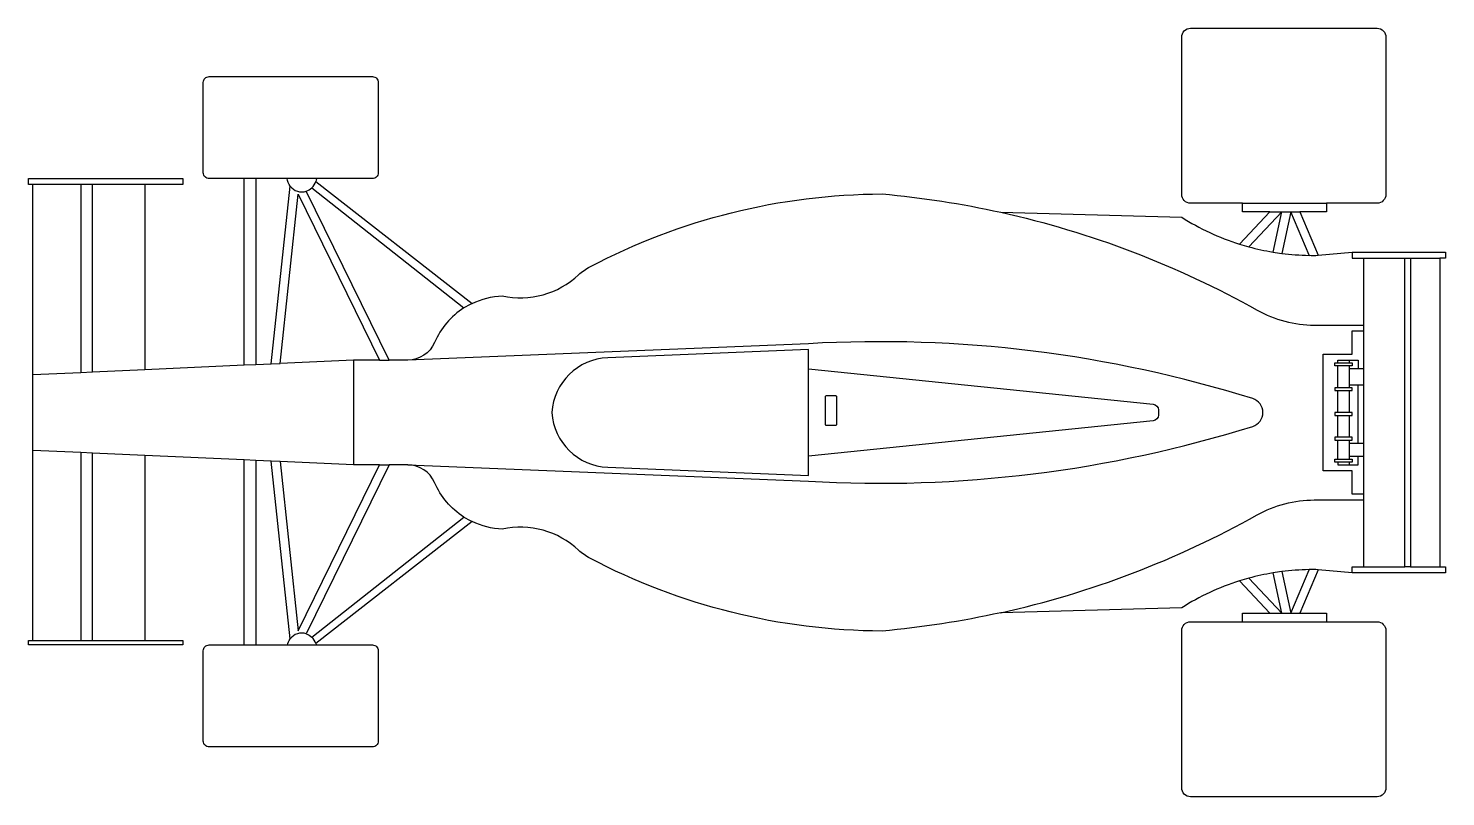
# Model space of a CAD drawing. Extents: x 6.16 to 11.02, y 1.24 to 3.87.
import ezdxf

# ---------------------------------------------------------------- set-up
doc = ezdxf.new("R2010")
doc.units = 0
doc.header["$MEASUREMENT"] = 0
doc.layers.add('01', color=1, linetype='CONTINUOUS')
doc.layers.add('02', color=2, linetype='CONTINUOUS')

msp = doc.modelspace()

# ---------------------------------------------------------------- linework, layer by layer
at = {"layer": '01'}
for p, q in [((6.9415, 3.3584), (6.9015, 3.3584)), ((7.1492, 3.3584), (7.0495, 3.3584)), ((6.3415, 3.3384), (6.1765, 3.3384)), ((6.5615, 3.3384), (6.3815, 3.3384)), ((10.3244, 3.274), (10.6125, 3.274)), ((10.4186, 3.244), (10.5217, 3.244)), ((10.7415, 2.0259), (10.7415, 3.0859)), ((10.9015, 3.0859), (11.0015, 3.0859)), ((6.9942, 2.7231), (7.0245, 2.7245)), ((7.2765, 2.7359), (7.2765, 2.3759)), ((7.3651, 2.7359), (7.3985, 2.7359)), ((10.6915, 2.7259), (10.6915, 2.7359)), ((6.1765, 2.6859), (6.3415, 2.6934)), ((6.3815, 2.6952), (6.5615, 2.7034)), ((6.9015, 2.7189), (6.9415, 2.7207)), ((10.6915, 2.6409), (10.6915, 2.7159)), ((10.6915, 2.707), (10.7415, 2.707)), ((10.6515, 2.5559), (10.6515, 2.6309)), ((10.6915, 2.6505), (10.7415, 2.6505)), ((10.6915, 2.5559), (10.6915, 2.6309)), ((10.7215, 2.4502), (10.7215, 2.6505)), ((10.6515, 2.4709), (10.6515, 2.5459)), ((10.6915, 2.4709), (10.6915, 2.5459)), ((10.6515, 2.3959), (10.6515, 2.4609)), ((10.6915, 2.3959), (10.6915, 2.4609)), ((10.6915, 2.4502), (10.7415, 2.4502)), ((6.3415, 2.4184), (6.1765, 2.4259)), ((6.5615, 2.4084), (6.3815, 2.4166)), ((6.9415, 2.3911), (6.9015, 2.393)), ((7.0245, 2.3874), (6.9942, 2.3887)), ((10.6915, 2.4061), (10.7415, 2.4061)), ((10.6915, 2.3759), (10.6915, 2.3859)), ((7.3651, 2.3759), (7.3985, 2.3759)), ((10.9015, 2.0259), (11.0015, 2.0259)), ((10.4186, 1.8678), (10.5217, 1.8678)), ((10.3244, 1.8378), (10.6125, 1.8378)), ((6.1765, 1.7734), (6.3415, 1.7734)), ((6.3815, 1.7734), (6.5615, 1.7734)), ((6.9015, 1.7584), (6.9415, 1.7584)), ((7.0502, 1.7584), (7.1485, 1.7584))]:
    msp.add_line(p, q, dxfattribs=at)
for points in [[(9.4964, 3.2427, -0.073515), (10.3752, 2.9071, 0.12859), (10.571, 2.8559), (10.7415, 2.8559)], [(7.4626, 2.3759), (8.8365, 2.32, 0.090252), (10.3599, 2.5082, 0.735141), (10.3599, 2.6036, 0.090252), (8.8365, 2.7919), (7.4626, 2.7359)], [(8.8365, 2.7059), (10.0186, 2.5845, -0.384549), (10.0365, 2.5646), (10.0365, 2.5472, -0.384549), (10.0186, 2.5273), (8.8365, 2.4059)], [(9.4964, 1.8691, 0.073515), (10.3752, 2.2047, -0.12859), (10.571, 2.2559), (10.7415, 2.2559)]]:
    msp.add_lwpolyline(points, format="xyb", dxfattribs=at)
for points in [[(10.7015, 3.1059), (10.7015, 3.0859), (10.8815, 3.0859)], [(10.7415, 2.2759), (10.7015, 2.2759), (10.7015, 2.3559), (10.6015, 2.3559), (10.6015, 2.7559), (10.7015, 2.7559), (10.7015, 2.8359), (10.7415, 2.8359)], [(10.6515, 2.7259), (10.6515, 2.7359), (10.7215, 2.7359), (10.7215, 2.707)], [(10.6515, 2.6409), (10.6515, 2.7159)], [(10.6515, 2.3859), (10.6515, 2.3759), (10.7215, 2.3759), (10.7215, 2.4061)], [(10.7015, 2.0059), (10.7015, 2.0259), (10.8815, 2.0259)]]:
    msp.add_lwpolyline(points, dxfattribs=at)
for points in [[(8.8365, 2.34), (8.8365, 2.7718), (8.1484, 2.7438, 0.385113), (7.9569, 2.5559, 0.385113), (8.1484, 2.368)], [(8.9307, 2.6126), (8.8967, 2.6126, 0.414214), (8.8937, 2.6096), (8.8937, 2.5156, 0.414214), (8.8967, 2.5126), (8.9307, 2.5126, 0.414214), (8.9337, 2.5156), (8.9337, 2.6096, 0.414214)]]:
    msp.add_lwpolyline(points, format="xyb", close=True, dxfattribs=at)
for points in [[(10.7015, 2.7159), (10.6415, 2.7159), (10.6415, 2.7259), (10.7015, 2.7259)], [(10.7015, 2.6409), (10.6415, 2.6409), (10.6415, 2.6309), (10.7015, 2.6309)], [(10.7015, 2.5459), (10.7015, 2.5559), (10.6415, 2.5559), (10.6415, 2.5459)], [(10.7015, 2.4609), (10.7015, 2.4709), (10.6415, 2.4709), (10.6415, 2.4609)], [(10.6415, 2.3859), (10.6415, 2.3959), (10.7015, 2.3959), (10.7015, 2.3859)]]:
    msp.add_lwpolyline(points, close=True, dxfattribs=at)
for centre, radius, start, end in [((7.0994, 3.3627), 0.05, 216.6052, 287.7645), ((7.0994, 3.3627), 0.05, 313.547, 343.8528), ((10.5668, 3.9348), 0.8397, 252.4908, 254.7912), ((10.5668, 3.9348), 0.8397, 260.597, 262.6491), ((10.5668, 3.9348), 0.8397, 269.06, 271.1889), ((7.7977, 2.6912), 0.265, 115.518, 122.5016), ((7.7977, 2.4207), 0.265, 237.4984, 244.482), ((10.5668, 1.1771), 0.8397, 97.3509, 99.403), ((10.5668, 1.1771), 0.8397, 88.8111, 90.94), ((10.5668, 1.1771), 0.8397, 105.2088, 107.5092), ((7.0994, 1.7491), 0.05, 72.2355, 143.3948), ((7.0994, 1.7491), 0.05, 16.1472, 46.453)]:
    msp.add_arc(centre, radius, start, end, dxfattribs=at)
at = {"layer": '02'}
for points in [[(10.7015, 3.1059), (11.0215, 3.1059), (11.0215, 3.0859), (11.0015, 3.0859), (11.0015, 2.0259), (11.0215, 2.0259), (11.0215, 2.0059), (10.7015, 2.0059), (10.5842, 2.0166), (10.5217, 1.8678), (10.6125, 1.8678), (10.6125, 1.8378), (10.7866, 1.8378, -0.414214), (10.8166, 1.8078), (10.8166, 1.2678, -0.414214), (10.7866, 1.2378), (10.1466, 1.2378, -0.414214), (10.1166, 1.2678), (10.1166, 1.8078, -0.414214), (10.1466, 1.8378), (10.3244, 1.8378), (10.3244, 1.8678), (10.4186, 1.8678), (10.3141, 1.9779, 0.065152), (10.1166, 1.8859), (9.4964, 1.8691, -0.032078), (9.089, 1.8059, -0.120556), (8.0873, 2.0558, -0.066652), (8.0484, 2.0835, 0.245208), (7.7865, 2.1559, -0.101145), (7.6835, 2.1815), (7.1474, 1.763, -0.023537), (7.1485, 1.7584), (7.3415, 1.7584, -0.414214), (7.3615, 1.7384), (7.3615, 1.4284, -0.414214), (7.3415, 1.4084), (6.7815, 1.4084, -0.414214), (6.7615, 1.4284), (6.7615, 1.7384, -0.414214), (6.7815, 1.7584), (6.9015, 1.7584), (6.9015, 2.393), (6.5615, 2.4084), (6.5615, 1.7734), (6.6915, 1.7734), (6.6915, 1.7584), (6.1615, 1.7584), (6.1615, 1.7734), (6.1765, 1.7734), (6.1765, 3.3384), (6.1615, 3.3384), (6.1615, 3.3584), (6.6915, 3.3584), (6.6915, 3.3384), (6.5615, 3.3384), (6.5615, 2.7034), (6.9015, 2.7189), (6.9015, 3.3584), (6.7815, 3.3584, -0.414214), (6.7615, 3.3784), (6.7615, 3.6884, -0.414214), (6.7815, 3.7084), (7.3415, 3.7084, -0.414214), (7.3615, 3.6884), (7.3615, 3.3784, -0.414214), (7.3415, 3.3584), (7.1492, 3.3584, -0.048819), (7.1474, 3.3488), (7.6835, 2.9303, -0.101145), (7.7865, 2.9559, 0.245208), (8.0484, 3.0283, -0.066652), (8.0873, 3.056, -0.120556), (9.089, 3.3059, -0.032078), (9.4964, 3.2427), (10.1166, 3.2259, 0.065152), (10.3141, 3.1339), (10.4186, 3.244), (10.3244, 3.244), (10.3244, 3.274), (10.1466, 3.274, -0.414214), (10.1166, 3.304), (10.1166, 3.844, -0.414214), (10.1466, 3.874), (10.7866, 3.874, -0.414214), (10.8166, 3.844), (10.8166, 3.304, -0.414214), (10.7866, 3.274), (10.6125, 3.274), (10.6125, 3.244), (10.5217, 3.244), (10.5842, 3.0952)], [(6.9942, 2.7231), (7.0592, 3.3329, -0.138929), (7.0495, 3.3584), (6.9415, 3.3584), (6.9415, 2.7207)], [(7.6553, 2.9147, 0.150051), (7.5544, 2.7963, -0.299235), (7.4626, 2.7359), (7.3985, 2.7359), (7.1146, 3.3151, 0.112974), (7.1338, 3.3265)], [(10.4599, 3.244), (10.3465, 3.1244, 0.025338), (10.4296, 3.1063)], [(6.9415, 2.3911), (6.9415, 1.7584), (7.0502, 1.7584, -0.113278), (7.0592, 1.7789), (6.9942, 2.3887)], [(7.1338, 1.7853), (7.6553, 2.1972, -0.150051), (7.5544, 2.3156, 0.299235), (7.4626, 2.3759), (7.3985, 2.3759), (7.1146, 1.7967, -0.112974)], [(10.4599, 1.8678), (10.4296, 2.0055, 0.025338), (10.3465, 1.9874)]]:
    msp.add_lwpolyline(points, format="xyb", close=True, dxfattribs=at)
for points in [[(6.3815, 3.3384), (6.3415, 3.3384), (6.3415, 2.6934), (6.3815, 2.6952)], [(7.2765, 2.7359), (7.0245, 2.7245), (7.0864, 3.3046), (7.3651, 2.7359)], [(10.8815, 2.0259), (10.8815, 3.0859), (10.9015, 3.0859), (10.9015, 2.0259)], [(6.3815, 2.4166), (6.3415, 2.4184), (6.3415, 1.7734), (6.3815, 1.7734)], [(7.0245, 2.3874), (7.0864, 1.8072), (7.3651, 2.3759), (7.2765, 2.3759)]]:
    msp.add_lwpolyline(points, close=True, dxfattribs=at)
for points in [[(10.553, 3.0958), (10.4907, 3.244), (10.4593, 3.1019, 0.02798), (10.553, 3.0951)], [(10.553, 2.0167, 0.02798), (10.4593, 2.0099), (10.4907, 1.8678), (10.553, 2.016)]]:
    msp.add_lwpolyline(points, format="xyb", dxfattribs=at)

doc.saveas('drawing.dxf')
